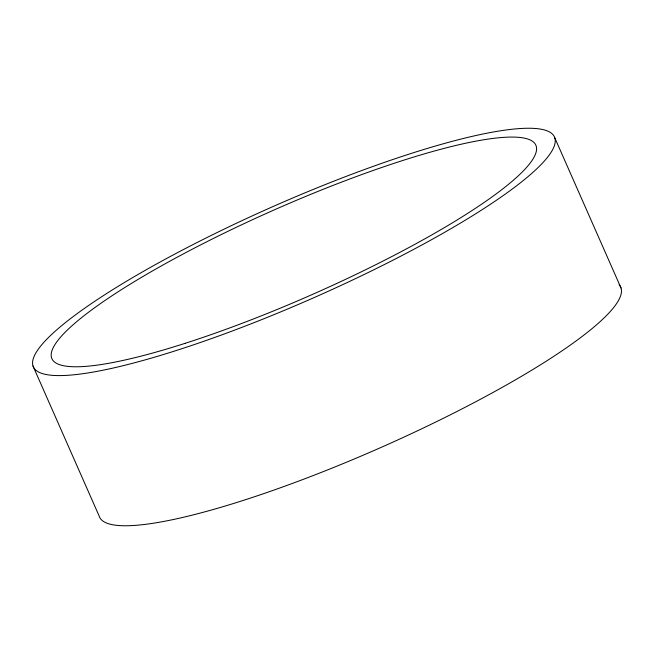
<?xml version="1.0" encoding="UTF-8"?>
<svg xmlns="http://www.w3.org/2000/svg" width="654" height="654" viewBox="0 0 654 654"><rect width="100%" height="100%" fill="white"/><g stroke="black" fill="none" stroke-linecap="round" stroke-linejoin="round"><path stroke-width="0.98" d="M554.805 137.863A284.801 49.949 -23.8 0 1 176.694 350.372A284.801 49.949 -23.8 0 1 150.167 267.543A284.801 49.949 -23.8 0 1 554.805 137.863L621.022 288.013M32.978 365.987L99.195 516.137A284.801 49.949 -23.8 0 0 385.353 445.521A284.801 49.949 -23.8 0 0 619.101 284.703M185.066 343.342A264.461 46.377 -23.8 0 0 536.166 146.005A264.461 46.377 -23.8 0 0 160.434 266.423A264.461 46.377 -23.8 0 0 185.066 343.342"/></g></svg>
